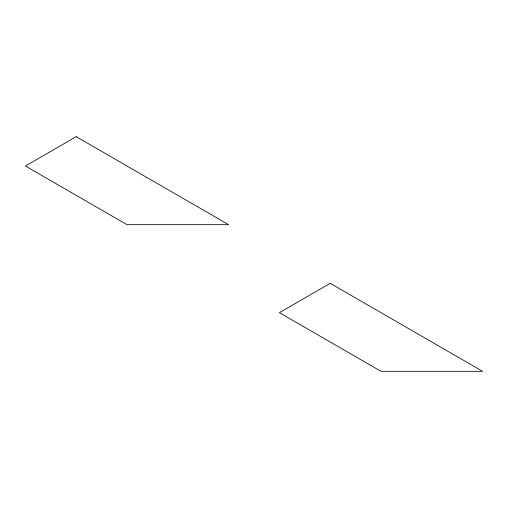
<?xml version="1.0" encoding="UTF-8"?>
<svg xmlns="http://www.w3.org/2000/svg" width="508" height="508" viewBox="0 0 508 508"><rect width="100%" height="100%" fill="white"/><g stroke="black" fill="none" stroke-linecap="round" stroke-linejoin="round"><path stroke-width="0.76" d="M76.2 136.684L25.4 166.014L127 224.669L228.6 224.669L76.2 136.684M330.2 283.331L279.4 312.661L381 371.316L482.6 371.316L330.2 283.331"/></g></svg>
